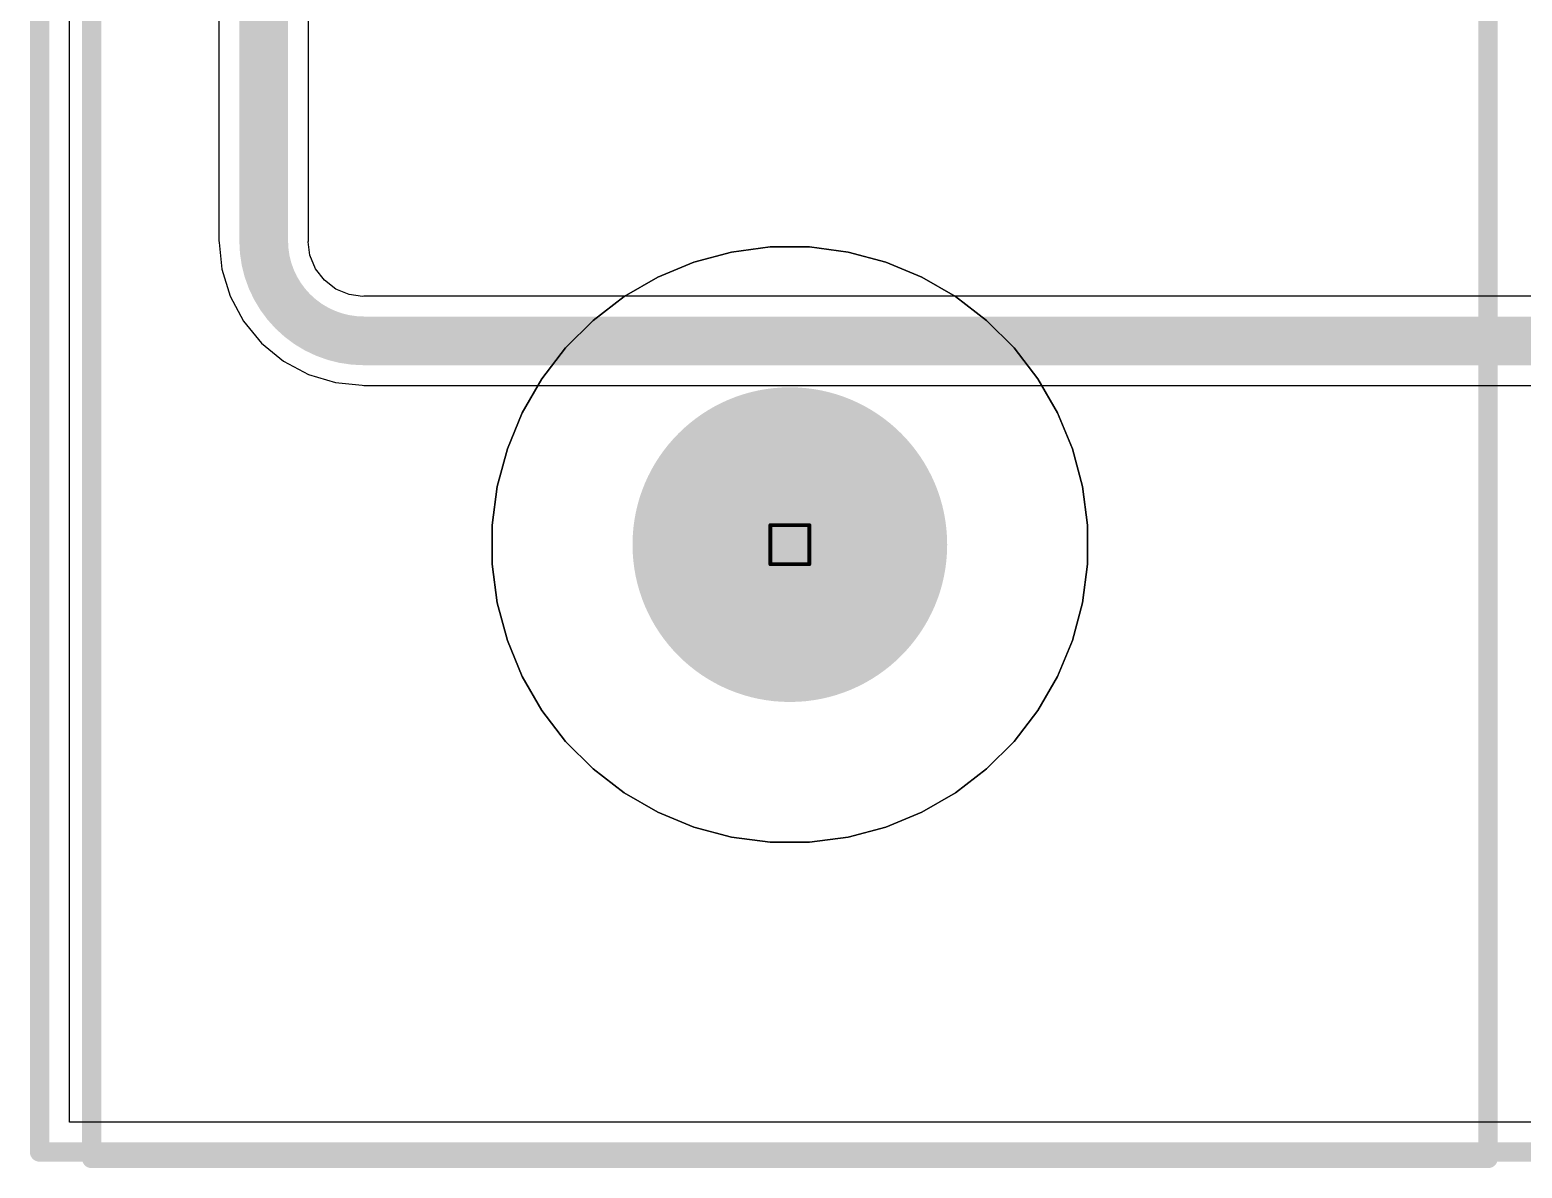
# Model space of a CAD drawing. Header units: inches. Extents: x -1 to 209, y -13 to 94.
# Drawn here: x -0.13 to 19.32, y -0.13 to 14.71 of the extents above; entities that cross this region are included whole.
import ezdxf

# ---------------------------------------------------------------- set-up
doc = ezdxf.new("R2010")
doc.units = ezdxf.units.IN
for name, color, linetype in [('Board Outline', 216, 'Continuous'), ('Bottom Layer', 5, 'Continuous'), ('Bottom Solder', 6, 'Continuous'), ('Drill Drawing', 1, 'Continuous'), ('Multi-Layer', 9, 'Continuous'), ('Pad Holes', 156, 'Continuous'), ('Top Layer', 1, 'Continuous'), ('Top Overlay', 2, 'Continuous'), ('Top Solder', 216, 'Continuous')]:
    doc.layers.add(name, color=color, linetype=linetype)

# ---------------------------------------------------------------- blocks, each defined once
blk = doc.blocks.new('KF78C_13_0_2P_21')
at = {"layer": 'Bottom Layer'}
h = blk.add_hatch(color=5, dxfattribs=at)
edge = h.paths.add_edge_path()
edge.add_arc((6.4999997, 0), 1.999996, 0, 360)
at = {"layer": 'Bottom Solder'}
h = blk.add_hatch(color=6, dxfattribs=at)
edge = h.paths.add_edge_path()
edge.add_arc((6.4999997, 0), 2.050796, 0, 360)
at = {"layer": 'Multi-Layer'}
h = blk.add_hatch(color=9, dxfattribs=at)
edge = h.paths.add_edge_path()
edge.add_arc((6.4999997, 0), 1.999996, 0, 360)
at = {"layer": 'Pad Holes'}
h = blk.add_hatch(color=7, dxfattribs=at)
edge = h.paths.add_edge_path()
edge.add_arc((6.4999997, 0), 1.2999974, 0, 360)
at = {"layer": 'Top Layer'}
h = blk.add_hatch(color=1, dxfattribs=at)
edge = h.paths.add_edge_path()
edge.add_arc((6.4999997, 0), 1.999996, 0, 360)
at = {"layer": 'Top Solder'}
h = blk.add_hatch(color=216, dxfattribs=at)
edge = h.paths.add_edge_path()
edge.add_arc((6.4999997, 0), 2.050796, 0, 360)
at = {"layer": 'Top Overlay'}
for points in [[(14.5000091, 9.100007199999999, 0.254, 0.254, 0), (-14.4999837, 9.100007199999999, 0.254, 0.254, 0)], [(14.5000091, -9.100007199999999, 0.254, 0.254, 0), (14.5000091, 9.100007199999999, 0.254, 0.254, 0)], [(14.5000091, -9.100007199999999, 0.254, 0.254, 0), (-14.4999837, -9.100007199999999, 0.254, 0.254, 0)]]:
    blk.add_lwpolyline(points, format="xyseb", dxfattribs=at)
for points in [[(14.4365091, 9.100007199999999, 0.127, 0.127, 1), (14.5635091, 9.100007199999999, 0.127, 0.127, 1)], [(14.4365091, 9.100007199999999, 0.127, 0.127, 1), (14.5635091, 9.100007199999999, 0.127, 0.127, 1)], [(14.4365091, -9.100007199999999, 0.127, 0.127, 1), (14.5635091, -9.100007199999999, 0.127, 0.127, 1)], [(14.4365091, -9.100007199999999, 0.127, 0.127, 1), (14.5635091, -9.100007199999999, 0.127, 0.127, 1)]]:
    blk.add_lwpolyline(points, format="xyseb", close=True, dxfattribs=at)

msp = doc.modelspace()

# ---------------------------------------------------------------- linework, layer by layer
at = {"layer": 'Board Outline'}
for points in [[(-2.54e-05, 0.08451595999999999, 0.254, 0.254, 0), (-2.54e-05, 59.92255223999999, 0.254, 0.254, 0)], [(-1.27e-05, 0.08454644, 0.254, 0.254, -0.6681786379192989), (-2.54e-05, 0.08451595999999999, 0.254, 0.254, 0)], [(-1.27e-05, 0.08454644, 0.254, 0.254, 0), (73.571989, 0.08454644, 0.254, 0.254, 0)]]:
    msp.add_lwpolyline(points, format="xyseb", dxfattribs=at)
for points in [[(-0.0635254, 0.08451595999999999, 0.127, 0.127, 1), (0.06347459999999999, 0.08451595999999999, 0.127, 0.127, 1)], [(-0.0635254, 0.08451595999999999, 0.127, 0.127, 1), (0.06347459999999999, 0.08451595999999999, 0.127, 0.127, 1)], [(-0.0635127, 0.08454644, 0.127, 0.127, 1), (0.0634873, 0.08454644, 0.127, 0.127, 1)], [(-0.0635127, 0.08454644, 0.127, 0.127, 1), (0.0634873, 0.08454644, 0.127, 0.127, 1)]]:
    msp.add_lwpolyline(points, format="xyseb", close=True, dxfattribs=at)
at = {"layer": 'Bottom Layer'}
for p, q in [((0.38843966, 0.4729987999999999), (0.38842696, 59.53409987999999)), ((2.33829098, 50.3140091), (2.33829098, 11.9600091)), ((3.503683619999999, 11.9600091), (3.503683619999999, 50.3140091)), ((2.33829098, 11.9600091), (2.34249214, 11.938889)), ((2.34249214, 11.938889), (2.37662466, 11.59233902)), ((3.50085152, 11.94576986), (3.503683619999999, 11.9600091)), ((3.5237166, 11.77209228), (3.50085152, 11.94576986)), ((3.59624884, 11.59698468), (3.5237166, 11.77209228)), ((2.37662466, 11.59233902), (2.48386854, 11.23879642)), ((3.71163342, 11.44661414), (3.59624884, 11.59698468)), ((3.86200396, 11.33122956), (3.71163342, 11.44661414)), ((4.03711156, 11.25869732), (3.86200396, 11.33122956)), ((2.48386854, 11.23879642), (2.65802618, 10.91297284)), ((4.21078914, 11.23583224), (4.03711156, 11.25869732)), ((4.22502838, 11.23866434), (4.21078914, 11.23583224)), ((23.12104088, 11.23866434), (4.22502838, 11.23866434)), ((2.65802618, 10.91297284), (2.89240214, 10.62738286)), ((2.89240214, 10.62738286), (3.17799212, 10.3930069)), ((3.17799212, 10.3930069), (3.5038157, 10.21884926)), ((3.5038157, 10.21884926), (3.8573583, 10.11160538)), ((3.8573583, 10.11160538), (4.203908279999999, 10.07747286)), ((4.203908279999999, 10.07747286), (4.22502838, 10.0732717)), ((4.22502838, 10.0732717), (23.12104088, 10.0732717)), ((73.571989, 0.47298864), (0.38843966, 0.4729987999999999))]:
    msp.add_line(p, q, dxfattribs=at)
for points in [[(2.9209873, 11.9600091, 0.635, 0.635, 0), (2.9209873, 50.3140091, 0.635, 0.635, 0)], [(4.22502838, 10.65596802, 0.635, 0.635, -0.4142135623730951), (2.9209873, 11.9600091, 0.635, 0.635, 0)], [(4.22502838, 10.65596802, 0.635, 0.635, 0), (23.60466196, 10.65596802, 0.635, 0.635, 0)]]:
    msp.add_lwpolyline(points, format="xyseb", dxfattribs=at)
for points in [[(2.7622373, 11.9600091, 0.3175, 0.3175, 1), (3.0797373, 11.9600091, 0.3175, 0.3175, 1)], [(2.7622373, 11.9600091, 0.3175, 0.3175, 1), (3.0797373, 11.9600091, 0.3175, 0.3175, 1)], [(4.06627838, 10.65596802, 0.3175, 0.3175, 1), (4.38377838, 10.65596802, 0.3175, 0.3175, 1)], [(4.06627838, 10.65596802, 0.3175, 0.3175, 1), (4.38377838, 10.65596802, 0.3175, 0.3175, 1)]]:
    msp.add_lwpolyline(points, format="xyseb", close=True, dxfattribs=at)
at = {"layer": 'Drill Drawing'}
for points in [[(9.5249873, 8.2540094, 0.0508, 0.0508, 0), (10.0329873, 8.2540094, 0.0508, 0.0508, 0)], [(9.5249873, 7.746009399999999, 0.0508, 0.0508, 0), (9.5249873, 8.2540094, 0.0508, 0.0508, 0)], [(10.0329873, 7.746009399999999, 0.0508, 0.0508, 0), (10.0329873, 8.2540094, 0.0508, 0.0508, 0)], [(9.5249873, 7.746009399999999, 0.0508, 0.0508, 0), (10.0329873, 7.746009399999999, 0.0508, 0.0508, 0)]]:
    msp.add_lwpolyline(points, format="xyseb", dxfattribs=at)
for points in [[(9.512287299999999, 8.2540094, 0.0254, 0.0254, 1), (9.5376873, 8.2540094, 0.0254, 0.0254, 1)], [(9.512287299999999, 8.2540094, 0.0254, 0.0254, 1), (9.5376873, 8.2540094, 0.0254, 0.0254, 1)], [(10.0202873, 8.2540094, 0.0254, 0.0254, 1), (10.0456873, 8.2540094, 0.0254, 0.0254, 1)], [(10.0202873, 8.2540094, 0.0254, 0.0254, 1), (10.0456873, 8.2540094, 0.0254, 0.0254, 1)], [(9.512287299999999, 7.746009399999999, 0.0254, 0.0254, 1), (9.5376873, 7.746009399999999, 0.0254, 0.0254, 1)], [(9.512287299999999, 7.746009399999999, 0.0254, 0.0254, 1), (9.5376873, 7.746009399999999, 0.0254, 0.0254, 1)], [(10.0202873, 7.746009399999999, 0.0254, 0.0254, 1), (10.0456873, 7.746009399999999, 0.0254, 0.0254, 1)], [(10.0202873, 7.746009399999999, 0.0254, 0.0254, 1), (10.0456873, 7.746009399999999, 0.0254, 0.0254, 1)]]:
    msp.add_lwpolyline(points, format="xyseb", close=True, dxfattribs=at)
at = {"layer": 'Top Layer'}
for p, q in [((0.38843966, 0.4729987999999999), (0.38843458, 28.43409858)), ((9.02036804, 11.81383718), (9.52466218, 11.88023024)), ((9.52466218, 11.88023024), (9.02036804, 11.81383718)), ((9.52466218, 11.88023024), (9.778987299999999, 11.88023024)), ((10.03330988, 11.88023024), (9.52466218, 11.88023024)), ((9.778987299999999, 11.88023024), (10.03330988, 11.88023024)), ((10.03330988, 11.88023024), (10.53760402, 11.81383718)), ((10.53760402, 11.81383718), (10.03330988, 11.88023024)), ((8.05912536, 11.48753862), (8.5290533, 11.68218898)), ((8.5290533, 11.68218898), (8.05912536, 11.48753862)), ((8.5290533, 11.68218898), (9.02036804, 11.81383718)), ((9.02036804, 11.81383718), (8.5290533, 11.68218898)), ((10.53760402, 11.81383718), (11.02891876, 11.68218898)), ((11.02891876, 11.68218898), (10.53760402, 11.81383718)), ((11.02891876, 11.68218898), (11.4988467, 11.48753862)), ((11.4988467, 11.48753862), (11.02891876, 11.68218898)), ((7.618625859999999, 11.23321604), (8.05912536, 11.48753862)), ((8.05912536, 11.48753862), (7.618625859999999, 11.23321604)), ((11.4988467, 11.48753862), (11.9393462, 11.23321604)), ((11.9393462, 11.23321604), (11.4988467, 11.48753862)), ((7.21508844, 10.92357226), (7.618625859999999, 11.23321604)), ((7.618625859999999, 11.23321604), (7.21508844, 10.92357226)), ((11.9393462, 11.23321604), (12.34288362, 10.92357226)), ((12.34288362, 10.92357226), (11.9393462, 11.23321604)), ((6.8554219, 10.56390572), (7.21508844, 10.92357226)), ((7.21508844, 10.92357226), (6.8554219, 10.56390572)), ((12.34288362, 10.92357226), (12.70255016, 10.56390572)), ((12.70255016, 10.56390572), (12.34288362, 10.92357226)), ((6.54577812, 10.1603683), (6.8554219, 10.56390572)), ((6.8554219, 10.56390572), (6.54577812, 10.1603683)), ((12.70255016, 10.56390572), (13.01219394, 10.1603683)), ((13.01219394, 10.1603683), (12.70255016, 10.56390572)), ((6.291455539999999, 9.7198688), (6.54577812, 10.1603683)), ((6.54577812, 10.1603683), (6.291455539999999, 9.7198688)), ((13.01219394, 10.1603683), (13.26651652, 9.7198688)), ((13.26651652, 9.7198688), (13.01219394, 10.1603683)), ((6.09680518, 9.24994086), (6.291455539999999, 9.7198688)), ((6.291455539999999, 9.7198688), (6.09680518, 9.24994086)), ((13.26651652, 9.7198688), (13.46116688, 9.24994086)), ((13.46116688, 9.24994086), (13.26651652, 9.7198688)), ((5.96515698, 8.75862612), (6.09680518, 9.24994086)), ((6.09680518, 9.24994086), (5.96515698, 8.75862612)), ((13.46116688, 9.24994086), (13.59281508, 8.75862612)), ((13.59281508, 8.75862612), (13.46116688, 9.24994086)), ((5.898766459999999, 8.254331979999998), (5.96515698, 8.75862612)), ((5.96515698, 8.75862612), (5.898766459999999, 8.254331979999998)), ((13.59281508, 8.75862612), (13.65920814, 8.254331979999998)), ((13.65920814, 8.254331979999998), (13.59281508, 8.75862612)), ((5.898766459999999, 8.0000094), (5.898766459999999, 8.254331979999998)), ((5.898766459999999, 8.254331979999998), (5.898766459999999, 7.74568428)), ((13.65920814, 8.254331979999998), (13.65920814, 8.0000094)), ((13.65920814, 7.74568428), (13.65920814, 8.254331979999998)), ((5.898766459999999, 7.74568428), (5.898766459999999, 8.0000094)), ((13.65920814, 8.0000094), (13.65920814, 7.74568428)), ((5.96515698, 7.24139014), (5.898766459999999, 7.74568428)), ((5.898766459999999, 7.74568428), (5.96515698, 7.24139014)), ((13.65920814, 7.74568428), (13.59281508, 7.24139014)), ((13.59281508, 7.24139014), (13.65920814, 7.74568428)), ((6.09680518, 6.7500754), (5.96515698, 7.24139014)), ((5.96515698, 7.24139014), (6.09680518, 6.7500754)), ((13.59281508, 7.24139014), (13.46116688, 6.7500754)), ((13.46116688, 6.7500754), (13.59281508, 7.24139014)), ((6.291455539999999, 6.280147459999999), (6.09680518, 6.7500754)), ((6.09680518, 6.7500754), (6.291455539999999, 6.280147459999999)), ((13.46116688, 6.7500754), (13.26651652, 6.280147459999999)), ((13.26651652, 6.280147459999999), (13.46116688, 6.7500754)), ((6.54577812, 5.83964796), (6.291455539999999, 6.280147459999999)), ((6.291455539999999, 6.280147459999999), (6.54577812, 5.83964796)), ((13.26651652, 6.280147459999999), (13.01219394, 5.83964796)), ((13.01219394, 5.83964796), (13.26651652, 6.280147459999999)), ((6.8554219, 5.43611054), (6.54577812, 5.83964796)), ((6.54577812, 5.83964796), (6.8554219, 5.43611054)), ((13.01219394, 5.83964796), (12.70255016, 5.43611054)), ((12.70255016, 5.43611054), (13.01219394, 5.83964796)), ((7.21508844, 5.076444), (6.8554219, 5.43611054)), ((6.8554219, 5.43611054), (7.21508844, 5.076444)), ((12.70255016, 5.43611054), (12.34288362, 5.076444)), ((12.34288362, 5.076444), (12.70255016, 5.43611054)), ((7.618625859999999, 4.76680022), (7.21508844, 5.076444)), ((7.21508844, 5.076444), (7.618625859999999, 4.76680022)), ((12.34288362, 5.076444), (11.9393462, 4.76680022)), ((11.9393462, 4.76680022), (12.34288362, 5.076444)), ((8.05912536, 4.512477639999999), (7.618625859999999, 4.76680022)), ((7.618625859999999, 4.76680022), (8.05912536, 4.512477639999999)), ((11.9393462, 4.76680022), (11.4988467, 4.512477639999999)), ((11.4988467, 4.512477639999999), (11.9393462, 4.76680022)), ((8.5290533, 4.31782728), (8.05912536, 4.512477639999999)), ((8.05912536, 4.512477639999999), (8.5290533, 4.31782728)), ((11.4988467, 4.512477639999999), (11.02891876, 4.31782728)), ((11.02891876, 4.31782728), (11.4988467, 4.512477639999999)), ((9.02036804, 4.18617908), (8.5290533, 4.31782728)), ((8.5290533, 4.31782728), (9.02036804, 4.18617908)), ((11.02891876, 4.31782728), (10.53760402, 4.18617908)), ((10.53760402, 4.18617908), (11.02891876, 4.31782728)), ((9.52466218, 4.11978856), (9.02036804, 4.18617908)), ((9.02036804, 4.18617908), (9.52466218, 4.11978856)), ((9.778987299999999, 4.11978856), (9.52466218, 4.11978856)), ((9.52466218, 4.11978856), (10.03330988, 4.11978856)), ((9.778987299999999, 4.11978856), (9.778987299999999, 4.11978856)), ((10.03330988, 4.11978856), (9.778987299999999, 4.11978856)), ((10.53760402, 4.18617908), (10.03330988, 4.11978856)), ((10.03330988, 4.11978856), (10.53760402, 4.18617908)), ((21.7169873, 0.47299626), (0.38843966, 0.4729987999999999))]:
    msp.add_line(p, q, dxfattribs=at)

# ---------------------------------------------------------------- block references
at = {"rotation": 270}
msp.add_blockref('KF78C_13_0_2P_21', (9.778987299999999, 14.5000091), dxfattribs=at)

doc.saveas('drawing.dxf')
